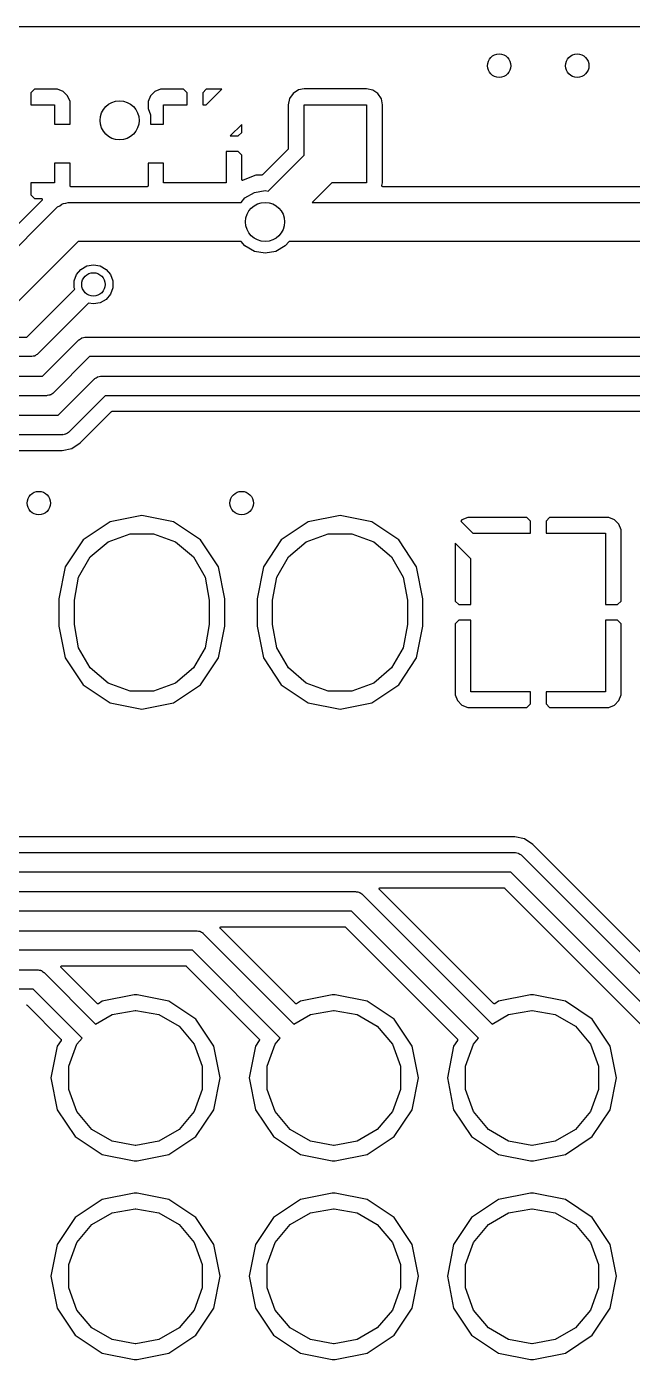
# Model space of a CAD drawing. Extents: x 0.3 to 75.7, y -92.7 to -0.5.
# Drawn here: x 36.94 to 44.71, y -72.56 to -55.5 of the extents above; entities that cross this region are included whole.
import ezdxf

# ---------------------------------------------------------------- set-up
doc = ezdxf.new("R2010")
doc.units = 0
doc.header["$MEASUREMENT"] = 0
doc.layers.add('BLACK', color=7, linetype='CONTINUOUS')

msp = doc.modelspace()

# ---------------------------------------------------------------- linework, layer by layer
at = {"layer": 'Black'}
for p, q in [((0.288, -55.5), (75.712, -55.5)), ((37.0456, -56.3), (37, -56.3456)), ((37.3398, -56.3), (37.0456, -56.3)), ((37.4133, -56.3304), (37.3398, -56.3)), ((38.6602, -56.3), (38.5867, -56.3304)), ((38.9544, -56.3), (38.6602, -56.3)), ((39, -56.3456), (38.9544, -56.3)), ((39.2456, -56.3), (39.2, -56.3456)), ((39.4464, -56.3), (39.2456, -56.3)), ((39.2464, -56.5), (39.4464, -56.3)), ((40.5012, -56.2958), (40.426, -56.31)), ((41.2987, -56.2958), (40.5012, -56.2958)), ((41.3793, -56.3122), (41.2987, -56.2958)), ((37, -56.3456), (37, -56.5)), ((37.4696, -56.3867), (37.4133, -56.3304)), ((37.5, -56.4602), (37.4696, -56.3867)), ((37.5, -56.75), (37.5, -56.4602)), ((38.5304, -56.3867), (38.5, -56.4602)), ((38.5, -56.4602), (38.5, -56.5467)), ((38.5867, -56.3304), (38.5304, -56.3867)), ((39, -56.5), (39, -56.3456)), ((39.2, -56.3456), (39.2, -56.5)), ((40.3122, -56.4207), (40.2958, -56.5013)), ((40.3578, -56.3538), (40.3122, -56.4207)), ((40.426, -56.31), (40.3578, -56.3538)), ((41.4462, -56.3578), (41.3793, -56.3122)), ((41.49, -56.426), (41.4462, -56.3578)), ((41.5042, -56.5012), (41.49, -56.426)), ((37, -56.5), (37.3, -56.5)), ((37.3, -56.5), (37.3, -56.75)), ((38.5, -56.5467), (38.5304, -56.6303)), ((38.5304, -56.6303), (38.5304, -56.75)), ((38.7, -56.75), (38.7, -56.5)), ((38.7, -56.5), (39, -56.5)), ((39.2, -56.5), (39.2464, -56.5)), ((40.2958, -56.5013), (40.2958, -57.0624)), ((40.5, -57.1464), (40.5, -56.5)), ((40.5, -56.5), (41.3, -56.5)), ((41.3, -56.5), (41.3, -57.5)), ((41.5042, -57.4987), (41.5042, -56.5012)), ((37.3, -56.75), (37.5, -56.75)), ((38.5304, -56.75), (38.7, -56.75)), ((39.7, -56.7536), (39.5536, -56.9)), ((39.7, -56.8544), (39.7, -56.7536)), ((39.5536, -56.9), (39.6544, -56.9)), ((39.6544, -56.9), (39.7, -56.8544)), ((39.6544, -57.1), (39.5, -57.1)), ((39.5, -57.1), (39.5, -57.5)), ((39.7, -57.1456), (39.6544, -57.1)), ((39.7, -57.4553), (39.7, -57.1456)), ((40.292, -57.0716), (39.9674, -57.3962)), ((40.0408, -57.6057), (40.5, -57.1464)), ((40.2923, -57.0711), (40.292, -57.0716)), ((40.2928, -57.0707), (40.2923, -57.0711)), ((40.2936, -57.0693), (40.2928, -57.0707)), ((40.2946, -57.0679), (40.2936, -57.0693)), ((40.2948, -57.0673), (40.2946, -57.0679)), ((40.295, -57.0668), (40.2948, -57.0673)), ((40.2953, -57.0652), (40.295, -57.0668)), ((40.2958, -57.0635), (40.2953, -57.0652)), ((40.2958, -57.0624), (40.2957, -57.063)), ((40.2957, -57.063), (40.2958, -57.0635)), ((37.5, -57.25), (37.3, -57.25)), ((37.3, -57.25), (37.3, -57.5)), ((37.5, -57.537), (37.5, -57.25)), ((38.7, -57.25), (38.5, -57.25)), ((38.5, -57.25), (38.5, -57.537)), ((38.7, -57.5), (38.7, -57.25)), ((37.3, -57.5), (37, -57.5)), ((37, -57.5), (37, -57.6544)), ((39.5, -57.5), (38.7, -57.5)), ((39.7002, -57.4567), (39.7, -57.4553)), ((39.7003, -57.4581), (39.7002, -57.4567)), ((39.7006, -57.4589), (39.7003, -57.4581)), ((39.7008, -57.4598), (39.7006, -57.4589)), ((39.7015, -57.461), (39.7008, -57.4598)), ((39.702, -57.4623), (39.7015, -57.461)), ((39.7026, -57.4629), (39.702, -57.4623)), ((39.703, -57.4637), (39.7026, -57.4629)), ((39.7041, -57.4646), (39.703, -57.4637)), ((39.7051, -57.4656), (39.7041, -57.4646)), ((39.7058, -57.466), (39.7051, -57.4656)), ((39.7065, -57.4666), (39.7058, -57.466)), ((39.7078, -57.4671), (39.7065, -57.4666)), ((39.7091, -57.4677), (39.7078, -57.4671)), ((39.7099, -57.4678), (39.7091, -57.4677)), ((39.7107, -57.4681), (39.7099, -57.4678)), ((39.7122, -57.4681), (39.7107, -57.4681)), ((39.7136, -57.4683), (39.7122, -57.4681)), ((39.7144, -57.4681), (39.7136, -57.4683)), ((39.7153, -57.4681), (39.7144, -57.4681)), ((39.7166, -57.4676), (39.7153, -57.4681)), ((39.718, -57.4673), (39.7166, -57.4676)), ((39.8812, -57.3999), (39.718, -57.4673)), ((39.9582, -57.4), (39.8812, -57.3999)), ((39.9588, -57.3999), (39.9582, -57.4)), ((39.9594, -57.3999), (39.9588, -57.3999)), ((39.961, -57.3995), (39.9594, -57.3999)), ((39.9627, -57.3992), (39.961, -57.3995)), ((39.9632, -57.3989), (39.9627, -57.3992)), ((39.9637, -57.3987), (39.9632, -57.3989)), ((39.9651, -57.3978), (39.9637, -57.3987)), ((39.9666, -57.3969), (39.9651, -57.3978)), ((39.967, -57.3965), (39.9666, -57.3969)), ((39.9674, -57.3962), (39.967, -57.3965)), ((40.8536, -57.5), (40.6036, -57.75)), ((41.3, -57.5), (40.8536, -57.5)), ((41.4969, -57.5344), (41.5042, -57.4987)), ((37, -57.6544), (37.0456, -57.7)), ((37.5002, -57.5381), (37.5, -57.537)), ((37.5002, -57.5393), (37.5002, -57.5381)), ((37.5006, -57.5403), (37.5002, -57.5393)), ((37.5008, -57.5414), (37.5006, -57.5403)), ((37.5014, -57.5424), (37.5008, -57.5414)), ((37.5017, -57.5435), (37.5014, -57.5424)), ((37.5025, -57.5444), (37.5017, -57.5435)), ((37.503, -57.5454), (37.5025, -57.5444)), ((37.5039, -57.5461), (37.503, -57.5454)), ((37.5046, -57.547), (37.5039, -57.5461)), ((37.5056, -57.5475), (37.5046, -57.547)), ((37.5065, -57.5483), (37.5056, -57.5475)), ((37.5076, -57.5486), (37.5065, -57.5483)), ((37.5086, -57.5492), (37.5076, -57.5486)), ((37.5097, -57.5494), (37.5086, -57.5492)), ((37.5107, -57.5498), (37.5097, -57.5494)), ((37.5119, -57.5498), (37.5107, -57.5498)), ((37.513, -57.55), (37.5119, -57.5498)), ((38.487, -57.55), (37.513, -57.55)), ((38.4881, -57.5498), (38.487, -57.55)), ((38.4893, -57.5498), (38.4881, -57.5498)), ((38.4903, -57.5494), (38.4893, -57.5498)), ((38.4914, -57.5492), (38.4903, -57.5494)), ((38.4924, -57.5486), (38.4914, -57.5492)), ((38.4935, -57.5483), (38.4924, -57.5486)), ((38.4944, -57.5475), (38.4935, -57.5483)), ((38.4954, -57.547), (38.4944, -57.5475)), ((38.4961, -57.5461), (38.4954, -57.547)), ((38.497, -57.5454), (38.4961, -57.5461)), ((38.4975, -57.5444), (38.497, -57.5454)), ((38.4983, -57.5435), (38.4975, -57.5444)), ((38.4986, -57.5424), (38.4983, -57.5435)), ((38.4992, -57.5414), (38.4986, -57.5424)), ((38.4994, -57.5403), (38.4992, -57.5414)), ((38.4998, -57.5393), (38.4994, -57.5403)), ((38.5, -57.537), (38.4998, -57.5381)), ((38.4998, -57.5381), (38.4998, -57.5393)), ((39.7419, -57.6924), (39.8627, -57.6227)), ((39.8627, -57.6227), (40, -57.5985)), ((40, -57.5985), (40.0408, -57.6057)), ((41.4968, -57.5389), (41.4969, -57.5369)), ((41.4969, -57.5391), (41.4968, -57.5389)), ((41.4969, -57.5346), (41.4969, -57.5344)), ((41.4969, -57.5347), (41.4969, -57.5346)), ((41.4969, -57.5369), (41.4969, -57.5347)), ((41.4969, -57.5393), (41.4969, -57.5391)), ((41.4976, -57.5412), (41.4969, -57.5393)), ((41.4983, -57.5432), (41.4976, -57.5412)), ((41.4984, -57.5433), (41.4983, -57.5432)), ((41.4984, -57.5435), (41.4984, -57.5433)), ((41.4998, -57.5451), (41.4984, -57.5435)), ((41.5011, -57.5467), (41.4998, -57.5451)), ((41.5012, -57.5468), (41.5011, -57.5467)), ((41.5013, -57.547), (41.5012, -57.5468)), ((41.5031, -57.548), (41.5013, -57.547)), ((41.5049, -57.5491), (41.5031, -57.548)), ((41.5051, -57.5491), (41.5049, -57.5491)), ((41.5052, -57.5492), (41.5051, -57.5491)), ((41.5073, -57.5496), (41.5052, -57.5492)), ((41.5093, -57.55), (41.5073, -57.5496)), ((41.5095, -57.55), (41.5093, -57.55)), ((41.5097, -57.55), (41.5095, -57.55)), ((46.0961, -57.55), (41.5097, -57.55)), ((37.1414, -57.7222), (36.3174, -58.5462)), ((36.3964, -58.75), (37.3232, -57.8232)), ((37.0456, -57.7), (37.1322, -57.7)), ((37.1322, -57.7), (37.1339, -57.7003)), ((37.1339, -57.7003), (37.1356, -57.7004)), ((37.1356, -57.7004), (37.1361, -57.7007)), ((37.1361, -57.7007), (37.1367, -57.7008)), ((37.1367, -57.7008), (37.1381, -57.7016)), ((37.1381, -57.7016), (37.1397, -57.7024)), ((37.1397, -57.7024), (37.1401, -57.7028)), ((37.1401, -57.7028), (37.1406, -57.703)), ((37.1406, -57.703), (37.1417, -57.7043)), ((37.1424, -57.7208), (37.1414, -57.7222)), ((37.1417, -57.7043), (37.1429, -57.7055)), ((37.1435, -57.7195), (37.1424, -57.7208)), ((37.1429, -57.7055), (37.1431, -57.7061)), ((37.1431, -57.7061), (37.1435, -57.7065)), ((37.1435, -57.7065), (37.1441, -57.7081)), ((37.1437, -57.719), (37.1435, -57.7195)), ((37.144, -57.7185), (37.1437, -57.719)), ((37.1444, -57.7169), (37.144, -57.7185)), ((37.1441, -57.7081), (37.1448, -57.7096)), ((37.145, -57.7153), (37.1444, -57.7169)), ((37.1448, -57.7096), (37.1448, -57.7102)), ((37.1448, -57.7102), (37.145, -57.7107)), ((37.145, -57.7107), (37.145, -57.7125)), ((37.145, -57.7125), (37.1452, -57.7141)), ((37.1452, -57.7141), (37.145, -57.7147)), ((37.145, -57.7147), (37.145, -57.7153)), ((37.3232, -57.8232), (37.3322, -57.8169)), ((37.3322, -57.8169), (37.3393, -57.8085)), ((37.3393, -57.8085), (37.3676, -57.7922)), ((37.3676, -57.7922), (37.3943, -57.7734)), ((37.3943, -57.7734), (37.405, -57.7706)), ((37.405, -57.7706), (37.4145, -57.7651)), ((37.4145, -57.7651), (37.4467, -57.7594)), ((37.4467, -57.7594), (37.4782, -57.751)), ((37.4782, -57.751), (37.4892, -57.7519)), ((37.4892, -57.7519), (37.5, -57.75)), ((37.5, -57.75), (39.6936, -57.75)), ((39.6936, -57.75), (39.7419, -57.6924)), ((40.6036, -57.75), (46.1936, -57.75)), ((37.6036, -58.25), (36.6768, -59.1768)), ((39.6936, -58.25), (37.6036, -58.25)), ((39.7419, -58.3076), (39.6936, -58.25)), ((39.8627, -58.3773), (39.7419, -58.3076)), ((40.2581, -58.3076), (40.1373, -58.3773)), ((40.3064, -58.25), (40.2581, -58.3076)), ((46.1936, -58.25), (40.3064, -58.25)), ((40, -58.4015), (39.8627, -58.3773)), ((40.1373, -58.3773), (40, -58.4015)), ((37.5529, -58.7564), (37.5827, -58.6745)), ((37.5827, -58.6745), (37.6387, -58.6078)), ((37.6387, -58.6078), (37.7142, -58.5642)), ((37.7142, -58.5642), (37.8, -58.549)), ((37.8, -58.549), (37.8858, -58.5642)), ((37.8858, -58.5642), (37.9613, -58.6078)), ((37.9613, -58.6078), (38.0173, -58.6745)), ((38.0173, -58.6745), (38.0471, -58.7564)), ((36.9482, -59.475), (37.56, -58.8632)), ((37.5529, -58.8436), (37.5529, -58.7564)), ((37.56, -58.8632), (37.5529, -58.8436)), ((38.0471, -58.8436), (38.0173, -58.9255)), ((38.0471, -58.7564), (38.0471, -58.8436)), ((37.7369, -59.0398), (37.0884, -59.6884)), ((37.8, -59.051), (37.7369, -59.0398)), ((37.8858, -59.0358), (37.8, -59.051)), ((37.9613, -58.9922), (37.8858, -59.0358)), ((38.0173, -58.9255), (37.9613, -58.9922)), ((34.2518, -59.475), (36.9482, -59.475)), ((37.1482, -59.975), (37.6116, -59.5116)), ((37.6116, -59.5116), (37.6161, -59.5085)), ((37.6161, -59.5085), (37.6197, -59.5042)), ((37.6197, -59.5042), (37.6338, -59.4961)), ((37.6338, -59.4961), (37.6472, -59.4867)), ((37.6472, -59.4867), (37.6525, -59.4853)), ((37.6525, -59.4853), (37.6572, -59.4825)), ((37.6572, -59.4825), (37.6733, -59.4797)), ((37.6733, -59.4797), (37.6891, -59.4755)), ((37.6891, -59.4755), (37.6946, -59.476)), ((37.6946, -59.476), (37.7, -59.475)), ((37.7, -59.475), (49.9482, -59.475)), ((37.0267, -59.7203), (37.0109, -59.7245)), ((37.0428, -59.7175), (37.0267, -59.7203)), ((37.0475, -59.7147), (37.0428, -59.7175)), ((37.0528, -59.7133), (37.0475, -59.7147)), ((37.0662, -59.7039), (37.0528, -59.7133)), ((37.0803, -59.6958), (37.0662, -59.7039)), ((37.0839, -59.6915), (37.0803, -59.6958)), ((37.0884, -59.6884), (37.0839, -59.6915)), ((37, -59.725), (34.2518, -59.725)), ((37.0054, -59.724), (37, -59.725)), ((37.0109, -59.7245), (37.0054, -59.724)), ((37.7518, -59.725), (37.2884, -60.1884)), ((50, -59.725), (37.7518, -59.725)), ((34.4, -59.975), (37.1482, -59.975)), ((37.3482, -60.475), (37.8116, -60.0116)), ((37.8116, -60.0116), (37.8161, -60.0085)), ((37.8161, -60.0085), (37.8197, -60.0042)), ((37.8197, -60.0042), (37.8338, -59.9961)), ((37.8338, -59.9961), (37.8472, -59.9867)), ((37.8472, -59.9867), (37.8525, -59.9853)), ((37.8525, -59.9853), (37.8572, -59.9825)), ((37.8572, -59.9825), (37.8733, -59.9797)), ((37.8733, -59.9797), (37.8891, -59.9755)), ((37.8891, -59.9755), (37.8946, -59.976)), ((37.8946, -59.976), (37.9, -59.975)), ((37.9, -59.975), (57.4, -59.975)), ((37.2, -60.225), (34.4518, -60.225)), ((37.2054, -60.224), (37.2, -60.225)), ((37.2109, -60.2245), (37.2054, -60.224)), ((37.2267, -60.2203), (37.2109, -60.2245)), ((37.2428, -60.2175), (37.2267, -60.2203)), ((37.2475, -60.2147), (37.2428, -60.2175)), ((37.2528, -60.2133), (37.2475, -60.2147)), ((37.2662, -60.2039), (37.2528, -60.2133)), ((37.2803, -60.1958), (37.2662, -60.2039)), ((37.2839, -60.1915), (37.2803, -60.1958)), ((37.2884, -60.1884), (37.2839, -60.1915)), ((37.9518, -60.225), (37.4884, -60.6884)), ((57.3482, -60.225), (37.9518, -60.225)), ((34.8, -60.475), (37.3482, -60.475)), ((37.6307, -60.8289), (38.0308, -60.4288)), ((38.0308, -60.4288), (38.0313, -60.4285)), ((38.0313, -60.4285), (38.0316, -60.428)), ((38.0316, -60.428), (38.0331, -60.4272)), ((38.0331, -60.4272), (38.0345, -60.4262)), ((38.0345, -60.4262), (38.0351, -60.4261)), ((38.0351, -60.4261), (38.0356, -60.4258)), ((38.0356, -60.4258), (38.0372, -60.4255)), ((38.0372, -60.4255), (38.0389, -60.425)), ((38.0389, -60.425), (38.0394, -60.4251)), ((38.0394, -60.4251), (38.04, -60.425)), ((38.04, -60.425), (57.26, -60.425)), ((37.4, -60.725), (34.8518, -60.725)), ((37.4054, -60.724), (37.4, -60.725)), ((37.4109, -60.7245), (37.4054, -60.724)), ((37.4267, -60.7203), (37.4109, -60.7245)), ((37.4428, -60.7175), (37.4267, -60.7203)), ((37.4475, -60.7147), (37.4428, -60.7175)), ((37.4528, -60.7133), (37.4475, -60.7147)), ((37.4662, -60.7039), (37.4528, -60.7133)), ((37.4803, -60.6958), (37.4662, -60.7039)), ((37.4839, -60.6915), (37.4803, -60.6958)), ((37.4884, -60.6884), (37.4839, -60.6915)), ((37.3987, -60.925), (37.5243, -60.9)), ((37.5243, -60.9), (37.6307, -60.8289)), ((34.94, -60.925), (37.3987, -60.925)), ((38.42, -61.7602), (38.0131, -61.8411)), ((38.8269, -61.8411), (38.42, -61.7602)), ((40.96, -61.7602), (40.5531, -61.8411)), ((41.3669, -61.8411), (40.96, -61.7602)), ((38.0131, -61.8411), (37.6681, -62.0716)), ((39.1719, -62.0716), (38.8269, -61.8411)), ((40.5531, -61.8411), (40.2081, -62.0716)), ((41.5335, -61.9524), (41.3669, -61.8411)), ((42.5231, -61.8144), (42.5072, -61.8304)), ((42.5072, -61.8304), (42.6608, -61.984)), ((42.5966, -61.784), (42.5231, -61.8144)), ((43.3544, -61.784), (42.5966, -61.784)), ((43.4, -61.8296), (43.3544, -61.784)), ((43.4, -61.984), (43.4, -61.8296)), ((43.6456, -61.784), (43.6, -61.8296)), ((43.6, -61.8296), (43.6, -61.984)), ((44.4034, -61.784), (43.6456, -61.784)), ((44.4769, -61.8144), (44.4034, -61.784)), ((44.5332, -61.8707), (44.4769, -61.8144)), ((44.5636, -61.9442), (44.5332, -61.8707)), ((37.6681, -62.0716), (37.4376, -62.4166)), ((37.7584, -62.2886), (37.9882, -62.0958)), ((37.9882, -62.0958), (38.27, -61.9932)), ((38.27, -61.9932), (38.57, -61.9932)), ((38.57, -61.9932), (38.8518, -62.0958)), ((38.8518, -62.0958), (39.0816, -62.2886)), ((39.4024, -62.4166), (39.1719, -62.0716)), ((40.2081, -62.0716), (39.9776, -62.4166)), ((40.2984, -62.2886), (40.5282, -62.0958)), ((40.5282, -62.0958), (40.81, -61.9932)), ((40.81, -61.9932), (41.11, -61.9932)), ((41.11, -61.9932), (41.3918, -62.0958)), ((41.3918, -62.0958), (41.6216, -62.2886)), ((41.7119, -62.0716), (41.5335, -61.9524)), ((41.9424, -62.4166), (41.7119, -62.0716)), ((42.6608, -61.984), (43.4, -61.984)), ((43.6, -61.984), (44.3636, -61.984)), ((44.3636, -61.984), (44.3636, -62.9)), ((44.5636, -62.8544), (44.5636, -61.9442)), ((42.6364, -62.3132), (42.4364, -62.1132)), ((42.4364, -62.1132), (42.4364, -62.8544)), ((37.4376, -62.4166), (37.3564, -62.8248)), ((37.6085, -62.5483), (37.7584, -62.2886)), ((39.0816, -62.2886), (39.2315, -62.5483)), ((39.4836, -62.8248), (39.4024, -62.4166)), ((39.9776, -62.4166), (39.8964, -62.8248)), ((40.1485, -62.5483), (40.2984, -62.2886)), ((41.6216, -62.2886), (41.7715, -62.5483)), ((42.0236, -62.8248), (41.9424, -62.4166)), ((42.6364, -62.9), (42.6364, -62.3132)), ((37.5564, -62.8437), (37.6085, -62.5483)), ((39.2315, -62.5483), (39.2836, -62.8437)), ((40.0964, -62.8437), (40.1485, -62.5483)), ((41.7715, -62.5483), (41.8236, -62.8437)), ((37.3564, -62.8248), (37.3564, -63.1752)), ((37.5564, -63.1563), (37.5564, -62.8437)), ((39.2836, -62.8437), (39.2836, -63.1563)), ((39.4836, -63.1752), (39.4836, -62.8248)), ((39.8964, -62.8248), (39.8964, -63.1752)), ((40.0964, -63.1563), (40.0964, -62.8437)), ((41.8236, -62.8437), (41.8236, -63.1563)), ((42.0236, -63.1402), (42.0236, -62.8248)), ((42.4364, -62.8544), (42.482, -62.9)), ((42.482, -62.9), (42.6364, -62.9)), ((44.3636, -62.9), (44.518, -62.9)), ((44.518, -62.9), (44.5636, -62.8544)), ((42.482, -63.1), (42.4364, -63.1456)), ((42.6364, -63.1), (42.482, -63.1)), ((42.6364, -64.016), (42.6364, -63.1)), ((44.3636, -63.1), (44.3636, -64.016)), ((44.518, -63.1), (44.3636, -63.1)), ((44.5636, -63.1456), (44.518, -63.1)), ((37.3564, -63.1752), (37.4376, -63.5834)), ((37.6085, -63.4516), (37.5564, -63.1563)), ((39.2836, -63.1563), (39.2315, -63.4516)), ((39.4024, -63.5834), (39.4836, -63.1752)), ((39.8964, -63.1752), (39.9776, -63.5834)), ((40.1485, -63.4516), (40.0964, -63.1563)), ((41.8236, -63.1563), (41.7715, -63.4516)), ((41.9424, -63.5834), (42.0236, -63.1752)), ((42.0236, -63.1752), (42.0236, -63.1402)), ((42.4364, -63.1456), (42.4364, -64.0558)), ((44.5636, -64.0558), (44.5636, -63.1456)), ((37.7584, -63.7114), (37.6085, -63.4516)), ((39.2315, -63.4516), (39.0816, -63.7114)), ((40.2984, -63.7114), (40.1485, -63.4516)), ((41.7715, -63.4516), (41.6216, -63.7114)), ((37.4376, -63.5834), (37.6681, -63.9284)), ((39.1719, -63.9284), (39.4024, -63.5834)), ((39.9776, -63.5834), (40.2081, -63.9284)), ((41.7119, -63.9284), (41.9424, -63.5834)), ((37.9882, -63.9042), (37.7584, -63.7114)), ((39.0816, -63.7114), (38.8518, -63.9042)), ((40.5282, -63.9042), (40.2984, -63.7114)), ((41.6216, -63.7114), (41.3918, -63.9042)), ((37.6681, -63.9284), (38.0131, -64.1589)), ((38.27, -64.0068), (37.9882, -63.9042)), ((38.8518, -63.9042), (38.57, -64.0068)), ((38.8269, -64.1589), (39.1719, -63.9284)), ((40.2081, -63.9284), (40.5531, -64.1589)), ((40.81, -64.0068), (40.5282, -63.9042)), ((41.3918, -63.9042), (41.11, -64.0068)), ((41.3669, -64.1589), (41.7119, -63.9284)), ((38.0131, -64.1589), (38.42, -64.2398)), ((38.57, -64.0068), (38.27, -64.0068)), ((38.42, -64.2398), (38.8269, -64.1589)), ((40.5531, -64.1589), (40.96, -64.2398)), ((41.11, -64.0068), (40.81, -64.0068)), ((40.96, -64.2398), (41.3669, -64.1589)), ((42.4364, -64.0558), (42.4668, -64.1293)), ((42.4668, -64.1293), (42.5231, -64.1856)), ((43.4, -64.016), (42.6364, -64.016)), ((43.4, -64.1704), (43.4, -64.016)), ((44.3636, -64.016), (43.6, -64.016)), ((43.6, -64.016), (43.6, -64.1704)), ((44.4769, -64.1856), (44.5332, -64.1293)), ((44.5332, -64.1293), (44.5636, -64.0558)), ((42.5231, -64.1856), (42.5966, -64.216)), ((42.5966, -64.216), (43.3544, -64.216)), ((43.3544, -64.216), (43.4, -64.1704)), ((43.6, -64.1704), (43.6456, -64.216)), ((43.6456, -64.216), (44.4034, -64.216)), ((44.4034, -64.216), (44.4769, -64.1856)), ((43.1987, -65.875), (30.4168, -65.875)), ((43.3243, -65.9), (43.1987, -65.875)), ((43.4307, -65.9711), (43.3243, -65.9)), ((43.4688, -66.0092), (43.4307, -65.9711)), ((45.4676, -68.008), (43.4688, -66.0092)), ((30.3175, -66.075), (43.2, -66.075)), ((43.2, -66.075), (43.2054, -66.076)), ((43.2054, -66.076), (43.2109, -66.0755)), ((43.2109, -66.0755), (43.2267, -66.0797)), ((43.2267, -66.0797), (43.2428, -66.0825)), ((43.2428, -66.0825), (43.2475, -66.0853)), ((43.2475, -66.0853), (43.2528, -66.0867)), ((43.2528, -66.0867), (43.2662, -66.0961)), ((43.2662, -66.0961), (43.2803, -66.1042)), ((43.2803, -66.1042), (43.2839, -66.1085)), ((43.2839, -66.1085), (43.2884, -66.1116)), ((43.2884, -66.1116), (45.4483, -68.2715)), ((43.1482, -66.325), (30.3175, -66.325)), ((45.2739, -68.4506), (43.1482, -66.325)), ((41.4631, -66.5391), (41.4632, -66.5374)), ((41.4632, -66.5397), (41.4631, -66.5391)), ((41.4632, -66.5357), (41.4634, -66.5352)), ((41.4632, -66.5374), (41.4632, -66.5357)), ((41.4632, -66.5403), (41.4632, -66.5397)), ((41.4638, -66.5419), (41.4632, -66.5403)), ((41.4634, -66.5346), (41.4642, -66.5331)), ((41.4634, -66.5352), (41.4634, -66.5346)), ((41.4642, -66.5435), (41.4638, -66.5419)), ((41.4642, -66.5331), (41.4647, -66.5315)), ((41.4645, -66.544), (41.4642, -66.5435)), ((41.4647, -66.5445), (41.4645, -66.544)), ((41.4647, -66.5315), (41.4651, -66.5311)), ((41.4658, -66.5458), (41.4647, -66.5445)), ((41.4651, -66.5311), (41.4654, -66.5305)), ((41.4654, -66.5305), (41.4666, -66.5293)), ((41.4668, -66.5472), (41.4658, -66.5458)), ((41.4666, -66.5293), (41.4676, -66.528)), ((42.9276, -68.008), (41.4668, -66.5472)), ((41.4676, -66.528), (41.4681, -66.5278)), ((41.4681, -66.5278), (41.4685, -66.5274)), ((41.4685, -66.5274), (41.4701, -66.5266)), ((41.4701, -66.5266), (41.4716, -66.5258)), ((41.4716, -66.5258), (41.4721, -66.5257)), ((41.4721, -66.5257), (41.4726, -66.5254)), ((41.4726, -66.5254), (41.4743, -66.5253)), ((41.4743, -66.5253), (41.476, -66.525)), ((41.476, -66.525), (43.06, -66.525)), ((43.06, -66.525), (43.0606, -66.5251)), ((43.0606, -66.5251), (43.0611, -66.525)), ((43.0611, -66.525), (43.0628, -66.5255)), ((43.0628, -66.5255), (43.0644, -66.5258)), ((43.0644, -66.5258), (43.0649, -66.5261)), ((43.0649, -66.5261), (43.0655, -66.5262)), ((43.0655, -66.5262), (43.0669, -66.5272)), ((43.0669, -66.5272), (43.0684, -66.528)), ((43.0684, -66.528), (43.0687, -66.5285)), ((43.0687, -66.5285), (43.0692, -66.5288)), ((43.0692, -66.5288), (45.0038, -68.4634)), ((30.5678, -66.575), (41.16, -66.575)), ((41.16, -66.575), (41.1654, -66.576)), ((41.1654, -66.576), (41.1709, -66.5755)), ((41.1709, -66.5755), (41.1867, -66.5797)), ((41.1867, -66.5797), (41.2028, -66.5825)), ((41.2028, -66.5825), (41.2075, -66.5853)), ((41.2075, -66.5853), (41.2128, -66.5867)), ((41.2128, -66.5867), (41.2262, -66.5961)), ((41.2262, -66.5961), (41.2403, -66.6042)), ((41.2403, -66.6042), (41.2439, -66.6085)), ((41.2439, -66.6085), (41.2484, -66.6116)), ((41.2484, -66.6116), (42.9083, -68.2715)), ((41.1082, -66.825), (30.6195, -66.825)), ((42.7339, -68.4506), (41.1082, -66.825)), ((39.4231, -67.0391), (39.4232, -67.0374)), ((39.4232, -67.0397), (39.4231, -67.0391)), ((39.4232, -67.0357), (39.4234, -67.0352)), ((39.4232, -67.0374), (39.4232, -67.0357)), ((39.4232, -67.0403), (39.4232, -67.0397)), ((39.4238, -67.0419), (39.4232, -67.0403)), ((39.4234, -67.0346), (39.4242, -67.0331)), ((39.4234, -67.0352), (39.4234, -67.0346)), ((39.4242, -67.0435), (39.4238, -67.0419)), ((39.4242, -67.0331), (39.4247, -67.0315)), ((39.4245, -67.044), (39.4242, -67.0435)), ((39.4247, -67.0445), (39.4245, -67.044)), ((39.4247, -67.0315), (39.4251, -67.0311)), ((39.4258, -67.0458), (39.4247, -67.0445)), ((39.4251, -67.0311), (39.4254, -67.0305)), ((39.4254, -67.0305), (39.4266, -67.0293)), ((39.4268, -67.0472), (39.4258, -67.0458)), ((39.4266, -67.0293), (39.4276, -67.028)), ((40.3876, -68.008), (39.4268, -67.0472)), ((39.4276, -67.028), (39.4281, -67.0278)), ((39.4281, -67.0278), (39.4285, -67.0274)), ((39.4285, -67.0274), (39.4301, -67.0266)), ((39.4301, -67.0266), (39.4316, -67.0258)), ((39.4316, -67.0258), (39.4321, -67.0257)), ((39.4321, -67.0257), (39.4326, -67.0254)), ((39.4326, -67.0254), (39.4343, -67.0253)), ((39.4343, -67.0253), (39.436, -67.025)), ((39.436, -67.025), (41.02, -67.025)), ((41.02, -67.025), (41.0206, -67.0251)), ((41.0206, -67.0251), (41.0211, -67.025)), ((41.0211, -67.025), (41.0228, -67.0255)), ((41.0228, -67.0255), (41.0244, -67.0258)), ((41.0244, -67.0258), (41.0249, -67.0261)), ((41.0249, -67.0261), (41.0255, -67.0262)), ((41.0255, -67.0262), (41.0269, -67.0272)), ((41.0269, -67.0272), (41.0284, -67.028)), ((41.0284, -67.028), (41.0287, -67.0285)), ((41.0287, -67.0285), (41.0292, -67.0288)), ((41.0292, -67.0288), (42.4638, -68.4634)), ((30.7749, -67.075), (39.12, -67.075)), ((39.12, -67.075), (39.1254, -67.076)), ((39.1254, -67.076), (39.1309, -67.0755)), ((39.1309, -67.0755), (39.1467, -67.0797)), ((39.1467, -67.0797), (39.1628, -67.0825)), ((39.1628, -67.0825), (39.1675, -67.0853)), ((39.1675, -67.0853), (39.1728, -67.0867)), ((39.1728, -67.0867), (39.1862, -67.0961)), ((39.1862, -67.0961), (39.2003, -67.1042)), ((39.2003, -67.1042), (39.2039, -67.1085)), ((39.2039, -67.1085), (39.2084, -67.1116)), ((39.2084, -67.1116), (40.3683, -68.2715)), ((39.0682, -67.325), (30.8266, -67.325)), ((40.1939, -68.4506), (39.0682, -67.325)), ((37.3831, -67.5391), (37.3832, -67.5374)), ((37.3832, -67.5397), (37.3831, -67.5391)), ((37.3832, -67.5357), (37.3834, -67.5352)), ((37.3832, -67.5374), (37.3832, -67.5357)), ((37.3832, -67.5403), (37.3832, -67.5397)), ((37.3838, -67.5419), (37.3832, -67.5403)), ((37.3834, -67.5346), (37.3842, -67.5331)), ((37.3834, -67.5352), (37.3834, -67.5346)), ((37.3842, -67.5435), (37.3838, -67.5419)), ((37.3842, -67.5331), (37.3847, -67.5315)), ((37.3845, -67.544), (37.3842, -67.5435)), ((37.3847, -67.5445), (37.3845, -67.544)), ((37.3847, -67.5315), (37.3851, -67.5311)), ((37.3858, -67.5458), (37.3847, -67.5445)), ((37.3851, -67.5311), (37.3854, -67.5305)), ((37.3854, -67.5305), (37.3866, -67.5293)), ((37.3868, -67.5472), (37.3858, -67.5458)), ((37.3866, -67.5293), (37.3876, -67.528)), ((37.8476, -68.008), (37.3868, -67.5472)), ((37.3876, -67.528), (37.3881, -67.5278)), ((37.3881, -67.5278), (37.3885, -67.5274)), ((37.3885, -67.5274), (37.3901, -67.5266)), ((37.3901, -67.5266), (37.3916, -67.5258)), ((37.3916, -67.5258), (37.3921, -67.5257)), ((37.3921, -67.5257), (37.3926, -67.5254)), ((37.3926, -67.5254), (37.3943, -67.5253)), ((37.3943, -67.5253), (37.396, -67.525)), ((37.396, -67.525), (38.98, -67.525)), ((38.98, -67.525), (38.9806, -67.5251)), ((38.9806, -67.5251), (38.9811, -67.525)), ((38.9811, -67.525), (38.9828, -67.5255)), ((38.9828, -67.5255), (38.9844, -67.5258)), ((38.9844, -67.5258), (38.9849, -67.5261)), ((38.9849, -67.5261), (38.9855, -67.5262)), ((38.9855, -67.5262), (38.9869, -67.5272)), ((38.9869, -67.5272), (38.9884, -67.528)), ((38.9884, -67.528), (38.9887, -67.5285)), ((38.9887, -67.5285), (38.9892, -67.5288)), ((38.9892, -67.5288), (39.9238, -68.4634)), ((30.982, -67.575), (37.08, -67.575)), ((37.08, -67.575), (37.0854, -67.576)), ((37.0854, -67.576), (37.0909, -67.5755)), ((37.0909, -67.5755), (37.1067, -67.5797)), ((37.1067, -67.5797), (37.1228, -67.5825)), ((37.1228, -67.5825), (37.1275, -67.5853)), ((37.1275, -67.5853), (37.1328, -67.5867)), ((37.1328, -67.5867), (37.1462, -67.5961)), ((37.1462, -67.5961), (37.1603, -67.6042)), ((37.1603, -67.6042), (37.1639, -67.6085)), ((37.1639, -67.6085), (37.1684, -67.6116)), ((37.1684, -67.6116), (37.8283, -68.2715)), ((37.0282, -67.825), (31.0338, -67.825)), ((37.6539, -68.4506), (37.0282, -67.825)), ((38.3202, -67.8964), (37.912, -67.9776)), ((38.3598, -67.8964), (38.3202, -67.8964)), ((38.768, -67.9776), (38.3598, -67.8964)), ((40.8602, -67.8964), (40.452, -67.9776)), ((40.8998, -67.8964), (40.8602, -67.8964)), ((41.308, -67.9776), (40.8998, -67.8964)), ((43.4002, -67.8964), (42.992, -67.9776)), ((43.4398, -67.8964), (43.4002, -67.8964)), ((43.848, -67.9776), (43.4398, -67.8964)), ((36.9428, -68.0255), (36.9444, -68.0258)), ((36.9444, -68.0258), (36.9449, -68.0261)), ((36.9449, -68.0261), (36.9455, -68.0262)), ((36.9455, -68.0262), (36.9469, -68.0272)), ((36.9469, -68.0272), (36.9484, -68.028)), ((36.9484, -68.028), (36.9487, -68.0285)), ((36.9487, -68.0285), (36.9492, -68.0288)), ((36.9492, -68.0288), (37.3838, -68.4634)), ((37.8494, -68.0092), (37.8476, -68.008)), ((37.8511, -68.0105), (37.8494, -68.0092)), ((37.8512, -68.0105), (37.8511, -68.0105)), ((37.8513, -68.0106), (37.8512, -68.0105)), ((37.8534, -68.0111), (37.8513, -68.0106)), ((37.8554, -68.0117), (37.8534, -68.0111)), ((37.8556, -68.0117), (37.8554, -68.0117)), ((37.8557, -68.0118), (37.8556, -68.0117)), ((37.8578, -68.0116), (37.8557, -68.0118)), ((37.8599, -68.0114), (37.8578, -68.0116)), ((37.86, -68.0114), (37.8599, -68.0114)), ((37.8602, -68.0114), (37.86, -68.0114)), ((37.8621, -68.0105), (37.8602, -68.0114)), ((37.864, -68.0096), (37.8621, -68.0105)), ((37.912, -67.9776), (37.864, -68.0096)), ((39.113, -68.2081), (38.768, -67.9776)), ((40.3894, -68.0092), (40.3876, -68.008)), ((40.3911, -68.0105), (40.3894, -68.0092)), ((40.3912, -68.0105), (40.3911, -68.0105)), ((40.3913, -68.0106), (40.3912, -68.0105)), ((40.3934, -68.0111), (40.3913, -68.0106)), ((40.3954, -68.0117), (40.3934, -68.0111)), ((40.3956, -68.0117), (40.3954, -68.0117)), ((40.3957, -68.0118), (40.3956, -68.0117)), ((40.3978, -68.0116), (40.3957, -68.0118)), ((40.3999, -68.0114), (40.3978, -68.0116)), ((40.4, -68.0114), (40.3999, -68.0114)), ((40.4002, -68.0114), (40.4, -68.0114)), ((40.4021, -68.0105), (40.4002, -68.0114)), ((40.404, -68.0096), (40.4021, -68.0105)), ((40.452, -67.9776), (40.404, -68.0096)), ((41.653, -68.2081), (41.308, -67.9776)), ((42.9294, -68.0092), (42.9276, -68.008)), ((42.9311, -68.0105), (42.9294, -68.0092)), ((42.9312, -68.0105), (42.9311, -68.0105)), ((42.9313, -68.0106), (42.9312, -68.0105)), ((42.9334, -68.0112), (42.9313, -68.0106)), ((42.9354, -68.0117), (42.9334, -68.0112)), ((42.9355, -68.0117), (42.9354, -68.0117)), ((42.9357, -68.0118), (42.9355, -68.0117)), ((42.9378, -68.0116), (42.9357, -68.0118)), ((42.9399, -68.0114), (42.9378, -68.0116)), ((42.94, -68.0114), (42.9399, -68.0114)), ((42.9402, -68.0114), (42.94, -68.0114)), ((42.9421, -68.0105), (42.9402, -68.0114)), ((42.944, -68.0096), (42.9421, -68.0105)), ((42.992, -67.9776), (42.944, -68.0096)), ((44.193, -68.2081), (43.848, -67.9776)), ((37.8283, -68.2715), (38.0413, -68.1485)), ((38.0413, -68.1485), (38.3367, -68.0964)), ((38.3367, -68.0964), (38.3433, -68.0964)), ((38.3433, -68.0964), (38.6387, -68.1485)), ((38.6387, -68.1485), (38.8984, -68.2984)), ((39.3435, -68.5531), (39.113, -68.2081)), ((40.3683, -68.2715), (40.5813, -68.1485)), ((40.5813, -68.1485), (40.8767, -68.0964)), ((40.8767, -68.0964), (40.8833, -68.0964)), ((40.8833, -68.0964), (41.1787, -68.1485)), ((41.1787, -68.1485), (41.4384, -68.2984)), ((41.8835, -68.5531), (41.653, -68.2081)), ((42.9083, -68.2715), (43.1213, -68.1485)), ((43.1213, -68.1485), (43.4167, -68.0964)), ((43.4167, -68.0964), (43.4233, -68.0964)), ((43.4233, -68.0964), (43.7187, -68.1485)), ((43.7187, -68.1485), (43.9784, -68.2984)), ((44.4235, -68.5531), (44.193, -68.2081)), ((38.8984, -68.2984), (39.0912, -68.5282)), ((41.4384, -68.2984), (41.6312, -68.5282)), ((43.9784, -68.2984), (44.1712, -68.5282)), ((37.3365, -68.5531), (37.2556, -68.96)), ((37.3854, -68.4798), (37.3365, -68.5531)), ((37.3838, -68.4634), (37.385, -68.4652)), ((37.385, -68.4652), (37.3863, -68.4669)), ((37.3863, -68.4779), (37.3854, -68.4798)), ((37.3863, -68.4669), (37.3863, -68.467)), ((37.3863, -68.467), (37.3864, -68.4671)), ((37.3872, -68.476), (37.3863, -68.4779)), ((37.3864, -68.4671), (37.387, -68.4692)), ((37.387, -68.4692), (37.3875, -68.4712)), ((37.3873, -68.4757), (37.3872, -68.4758)), ((37.3872, -68.4758), (37.3872, -68.476)), ((37.3874, -68.4736), (37.3873, -68.4757)), ((37.3876, -68.4715), (37.3874, -68.4736)), ((37.3875, -68.4712), (37.3875, -68.4714)), ((37.3875, -68.4714), (37.3876, -68.4715)), ((37.4862, -68.81), (37.5888, -68.5282)), ((37.5888, -68.5282), (37.6539, -68.4506)), ((39.0912, -68.5282), (39.1938, -68.81)), ((39.4244, -68.96), (39.3435, -68.5531)), ((39.8765, -68.5531), (39.7956, -68.96)), ((39.9254, -68.4798), (39.8765, -68.5531)), ((39.9238, -68.4634), (39.925, -68.4652)), ((39.925, -68.4652), (39.9263, -68.4669)), ((39.9263, -68.4779), (39.9254, -68.4798)), ((39.9263, -68.4669), (39.9263, -68.467)), ((39.9263, -68.467), (39.9264, -68.4671)), ((39.9272, -68.476), (39.9263, -68.4779)), ((39.9264, -68.4671), (39.927, -68.4692)), ((39.927, -68.4692), (39.9275, -68.4712)), ((39.9273, -68.4757), (39.9272, -68.4758)), ((39.9272, -68.4758), (39.9272, -68.476)), ((39.9274, -68.4736), (39.9273, -68.4757)), ((39.9276, -68.4715), (39.9274, -68.4736)), ((39.9275, -68.4712), (39.9275, -68.4714)), ((39.9275, -68.4714), (39.9276, -68.4715)), ((40.0262, -68.81), (40.1288, -68.5282)), ((40.1288, -68.5282), (40.1939, -68.4506)), ((41.6312, -68.5282), (41.7338, -68.81)), ((41.9644, -68.96), (41.8835, -68.5531)), ((42.4165, -68.5531), (42.3356, -68.96)), ((42.4654, -68.4798), (42.4165, -68.5531)), ((42.4638, -68.4634), (42.465, -68.4651)), ((42.465, -68.4651), (42.4663, -68.4669)), ((42.4663, -68.4779), (42.4654, -68.4798)), ((42.4663, -68.4669), (42.4663, -68.467)), ((42.4663, -68.467), (42.4664, -68.4671)), ((42.4672, -68.476), (42.4663, -68.4779)), ((42.4664, -68.4671), (42.467, -68.4692)), ((42.467, -68.4692), (42.4675, -68.4712)), ((42.4673, -68.4757), (42.4672, -68.4758)), ((42.4672, -68.4758), (42.4672, -68.476)), ((42.4674, -68.4736), (42.4673, -68.4757)), ((42.4676, -68.4715), (42.4674, -68.4736)), ((42.4675, -68.4712), (42.4675, -68.4714)), ((42.4675, -68.4714), (42.4676, -68.4715)), ((42.5662, -68.81), (42.6688, -68.5282)), ((42.6688, -68.5282), (42.7339, -68.4506)), ((44.1712, -68.5282), (44.2738, -68.81)), ((44.5044, -68.96), (44.4235, -68.5531)), ((37.4862, -69.11), (37.4862, -68.81)), ((39.1938, -68.81), (39.1938, -69.11)), ((40.0262, -69.11), (40.0262, -68.81)), ((41.7338, -68.81), (41.7338, -69.11)), ((42.5662, -69.11), (42.5662, -68.81)), ((44.2738, -68.81), (44.2738, -69.11)), ((37.2556, -68.96), (37.3365, -69.3669)), ((39.3435, -69.3669), (39.4244, -68.96)), ((39.7956, -68.96), (39.8765, -69.3669)), ((41.8835, -69.3669), (41.9644, -68.96)), ((42.3356, -68.96), (42.4165, -69.3669)), ((44.4235, -69.3669), (44.5044, -68.96)), ((37.5888, -69.3918), (37.4862, -69.11)), ((39.1938, -69.11), (39.0912, -69.3918)), ((40.1288, -69.3918), (40.0262, -69.11)), ((41.7338, -69.11), (41.6312, -69.3918)), ((42.6688, -69.3918), (42.5662, -69.11)), ((44.2738, -69.11), (44.1712, -69.3918)), ((37.3365, -69.3669), (37.567, -69.7119)), ((37.7816, -69.6216), (37.5888, -69.3918)), ((39.0912, -69.3918), (38.8984, -69.6216)), ((39.113, -69.7119), (39.3435, -69.3669)), ((39.8765, -69.3669), (40.107, -69.7119)), ((40.3216, -69.6216), (40.1288, -69.3918)), ((41.6312, -69.3918), (41.4384, -69.6216)), ((41.653, -69.7119), (41.8835, -69.3669)), ((42.4165, -69.3669), (42.647, -69.7119)), ((42.8616, -69.6216), (42.6688, -69.3918)), ((44.1712, -69.3918), (43.9784, -69.6216)), ((44.193, -69.7119), (44.4235, -69.3669)), ((37.567, -69.7119), (37.912, -69.9424)), ((38.0413, -69.7715), (37.7816, -69.6216)), ((38.3367, -69.8236), (38.0413, -69.7715)), ((38.6387, -69.7715), (38.3433, -69.8236)), ((38.8984, -69.6216), (38.6387, -69.7715)), ((38.768, -69.9424), (39.113, -69.7119)), ((40.107, -69.7119), (40.452, -69.9424)), ((40.5813, -69.7715), (40.3216, -69.6216)), ((40.8767, -69.8236), (40.5813, -69.7715)), ((41.1787, -69.7715), (40.8833, -69.8236)), ((41.4384, -69.6216), (41.1787, -69.7715)), ((41.308, -69.9424), (41.653, -69.7119)), ((42.647, -69.7119), (42.992, -69.9424)), ((43.1213, -69.7715), (42.8616, -69.6216)), ((43.4167, -69.8236), (43.1213, -69.7715)), ((43.7187, -69.7715), (43.4233, -69.8236)), ((43.9784, -69.6216), (43.7187, -69.7715)), ((43.848, -69.9424), (44.193, -69.7119)), ((37.912, -69.9424), (38.3202, -70.0236)), ((38.3433, -69.8236), (38.3367, -69.8236)), ((38.3598, -70.0236), (38.768, -69.9424)), ((40.452, -69.9424), (40.8602, -70.0236)), ((40.8833, -69.8236), (40.8767, -69.8236)), ((40.8998, -70.0236), (41.308, -69.9424)), ((42.992, -69.9424), (43.4002, -70.0236)), ((43.4233, -69.8236), (43.4167, -69.8236)), ((43.4398, -70.0236), (43.848, -69.9424)), ((38.3202, -70.0236), (38.3598, -70.0236)), ((40.8602, -70.0236), (40.8998, -70.0236)), ((43.4002, -70.0236), (43.4398, -70.0236)), ((38.3202, -70.4364), (37.912, -70.5176)), ((38.3598, -70.4364), (38.3202, -70.4364)), ((38.768, -70.5176), (38.3598, -70.4364)), ((40.8602, -70.4364), (40.452, -70.5176)), ((40.8998, -70.4364), (40.8602, -70.4364)), ((41.308, -70.5176), (40.8998, -70.4364)), ((43.4002, -70.4364), (42.992, -70.5176)), ((43.4398, -70.4364), (43.4002, -70.4364)), ((43.848, -70.5176), (43.4398, -70.4364)), ((37.912, -70.5176), (37.567, -70.7481)), ((38.0413, -70.6885), (38.3367, -70.6364)), ((38.3367, -70.6364), (38.3433, -70.6364)), ((38.3433, -70.6364), (38.6387, -70.6885)), ((39.113, -70.7481), (38.768, -70.5176)), ((40.452, -70.5176), (40.107, -70.7481)), ((40.5813, -70.6885), (40.8767, -70.6364)), ((40.8767, -70.6364), (40.8833, -70.6364)), ((40.8833, -70.6364), (41.1787, -70.6885)), ((41.653, -70.7481), (41.308, -70.5176)), ((42.992, -70.5176), (42.647, -70.7481)), ((43.1213, -70.6885), (43.4167, -70.6364)), ((43.4167, -70.6364), (43.4233, -70.6364)), ((43.4233, -70.6364), (43.7187, -70.6885)), ((44.193, -70.7481), (43.848, -70.5176)), ((37.567, -70.7481), (37.3365, -71.0931)), ((37.7816, -70.8384), (38.0413, -70.6885)), ((38.6387, -70.6885), (38.8984, -70.8384)), ((39.3435, -71.0931), (39.113, -70.7481)), ((40.107, -70.7481), (39.8765, -71.0931)), ((40.3216, -70.8384), (40.5813, -70.6885)), ((41.1787, -70.6885), (41.4384, -70.8384)), ((41.8835, -71.0931), (41.653, -70.7481)), ((42.647, -70.7481), (42.4165, -71.0931)), ((42.8616, -70.8384), (43.1213, -70.6885)), ((43.7187, -70.6885), (43.9784, -70.8384)), ((44.4235, -71.0931), (44.193, -70.7481)), ((37.5888, -71.0682), (37.7816, -70.8384)), ((38.8984, -70.8384), (39.0912, -71.0682)), ((40.1288, -71.0682), (40.3216, -70.8384)), ((41.4384, -70.8384), (41.6312, -71.0682)), ((42.6688, -71.0682), (42.8616, -70.8384)), ((43.9784, -70.8384), (44.1712, -71.0682)), ((37.3365, -71.0931), (37.2556, -71.5)), ((37.4862, -71.35), (37.5888, -71.0682)), ((39.0912, -71.0682), (39.1938, -71.35)), ((39.4244, -71.5), (39.3435, -71.0931)), ((39.8765, -71.0931), (39.7956, -71.5)), ((40.0262, -71.35), (40.1288, -71.0682)), ((41.6312, -71.0682), (41.7338, -71.35)), ((41.9644, -71.5), (41.8835, -71.0931)), ((42.4165, -71.0931), (42.3356, -71.5)), ((42.5662, -71.35), (42.6688, -71.0682)), ((44.1712, -71.0682), (44.2738, -71.35)), ((44.5044, -71.5), (44.4235, -71.0931)), ((37.4862, -71.65), (37.4862, -71.35)), ((39.1938, -71.35), (39.1938, -71.65)), ((40.0262, -71.65), (40.0262, -71.35)), ((41.7338, -71.35), (41.7338, -71.65)), ((42.5662, -71.65), (42.5662, -71.35)), ((44.2738, -71.35), (44.2738, -71.65)), ((37.2556, -71.5), (37.3365, -71.9069)), ((37.5888, -71.9318), (37.4862, -71.65)), ((39.1938, -71.65), (39.0912, -71.9318)), ((39.3435, -71.9069), (39.4244, -71.5)), ((39.7956, -71.5), (39.8765, -71.9069)), ((40.1288, -71.9318), (40.0262, -71.65)), ((41.7338, -71.65), (41.6312, -71.9318)), ((41.8835, -71.9069), (41.9644, -71.5)), ((42.3356, -71.5), (42.4165, -71.9069)), ((42.6688, -71.9318), (42.5662, -71.65)), ((44.2738, -71.65), (44.1712, -71.9318)), ((44.4235, -71.9069), (44.5044, -71.5)), ((37.3365, -71.9069), (37.567, -72.2519)), ((37.7816, -72.1616), (37.5888, -71.9318)), ((39.0912, -71.9318), (38.8984, -72.1616)), ((39.113, -72.2519), (39.3435, -71.9069)), ((39.8765, -71.9069), (40.107, -72.2519)), ((40.3216, -72.1616), (40.1288, -71.9318)), ((41.6312, -71.9318), (41.4384, -72.1616)), ((41.653, -72.2519), (41.8835, -71.9069)), ((42.4165, -71.9069), (42.647, -72.2519)), ((42.8616, -72.1616), (42.6688, -71.9318)), ((44.1712, -71.9318), (43.9784, -72.1616)), ((44.193, -72.2519), (44.4235, -71.9069)), ((38.0413, -72.3115), (37.7816, -72.1616)), ((38.8984, -72.1616), (38.6387, -72.3115)), ((40.5813, -72.3115), (40.3216, -72.1616)), ((41.4384, -72.1616), (41.1787, -72.3115)), ((43.1213, -72.3115), (42.8616, -72.1616)), ((43.9784, -72.1616), (43.7187, -72.3115)), ((37.567, -72.2519), (37.912, -72.4824)), ((38.3367, -72.3636), (38.0413, -72.3115)), ((38.6387, -72.3115), (38.3433, -72.3636)), ((38.768, -72.4824), (39.113, -72.2519)), ((40.107, -72.2519), (40.452, -72.4824)), ((40.8767, -72.3636), (40.5813, -72.3115)), ((41.1787, -72.3115), (40.8833, -72.3636)), ((41.308, -72.4824), (41.653, -72.2519)), ((42.647, -72.2519), (42.992, -72.4824)), ((43.4167, -72.3636), (43.1213, -72.3115)), ((43.7187, -72.3115), (43.4233, -72.3636)), ((43.848, -72.4824), (44.193, -72.2519)), ((37.912, -72.4824), (38.3202, -72.5636)), ((38.3433, -72.3636), (38.3367, -72.3636)), ((38.3598, -72.5636), (38.768, -72.4824)), ((40.452, -72.4824), (40.8602, -72.5636)), ((40.8833, -72.3636), (40.8767, -72.3636)), ((40.8998, -72.5636), (41.308, -72.4824)), ((42.992, -72.4824), (43.4002, -72.5636)), ((43.4233, -72.3636), (43.4167, -72.3636)), ((43.4398, -72.5636), (43.848, -72.4824)), ((38.3202, -72.5636), (38.3598, -72.5636)), ((40.8602, -72.5636), (40.8998, -72.5636)), ((43.4002, -72.5636), (43.4398, -72.5636))]:
    msp.add_line(p, q, dxfattribs=at)
for centre, radius in [((43, -56), 0.15), ((44, -56), 0.15), ((38.135, -56.7), 0.25), ((40, -58), 0.25), ((37.8, -58.8), 0.15), ((37.1, -61.6), 0.15), ((39.7, -61.6), 0.15)]:
    msp.add_circle(centre, radius, dxfattribs=at)

doc.saveas('drawing.dxf')
